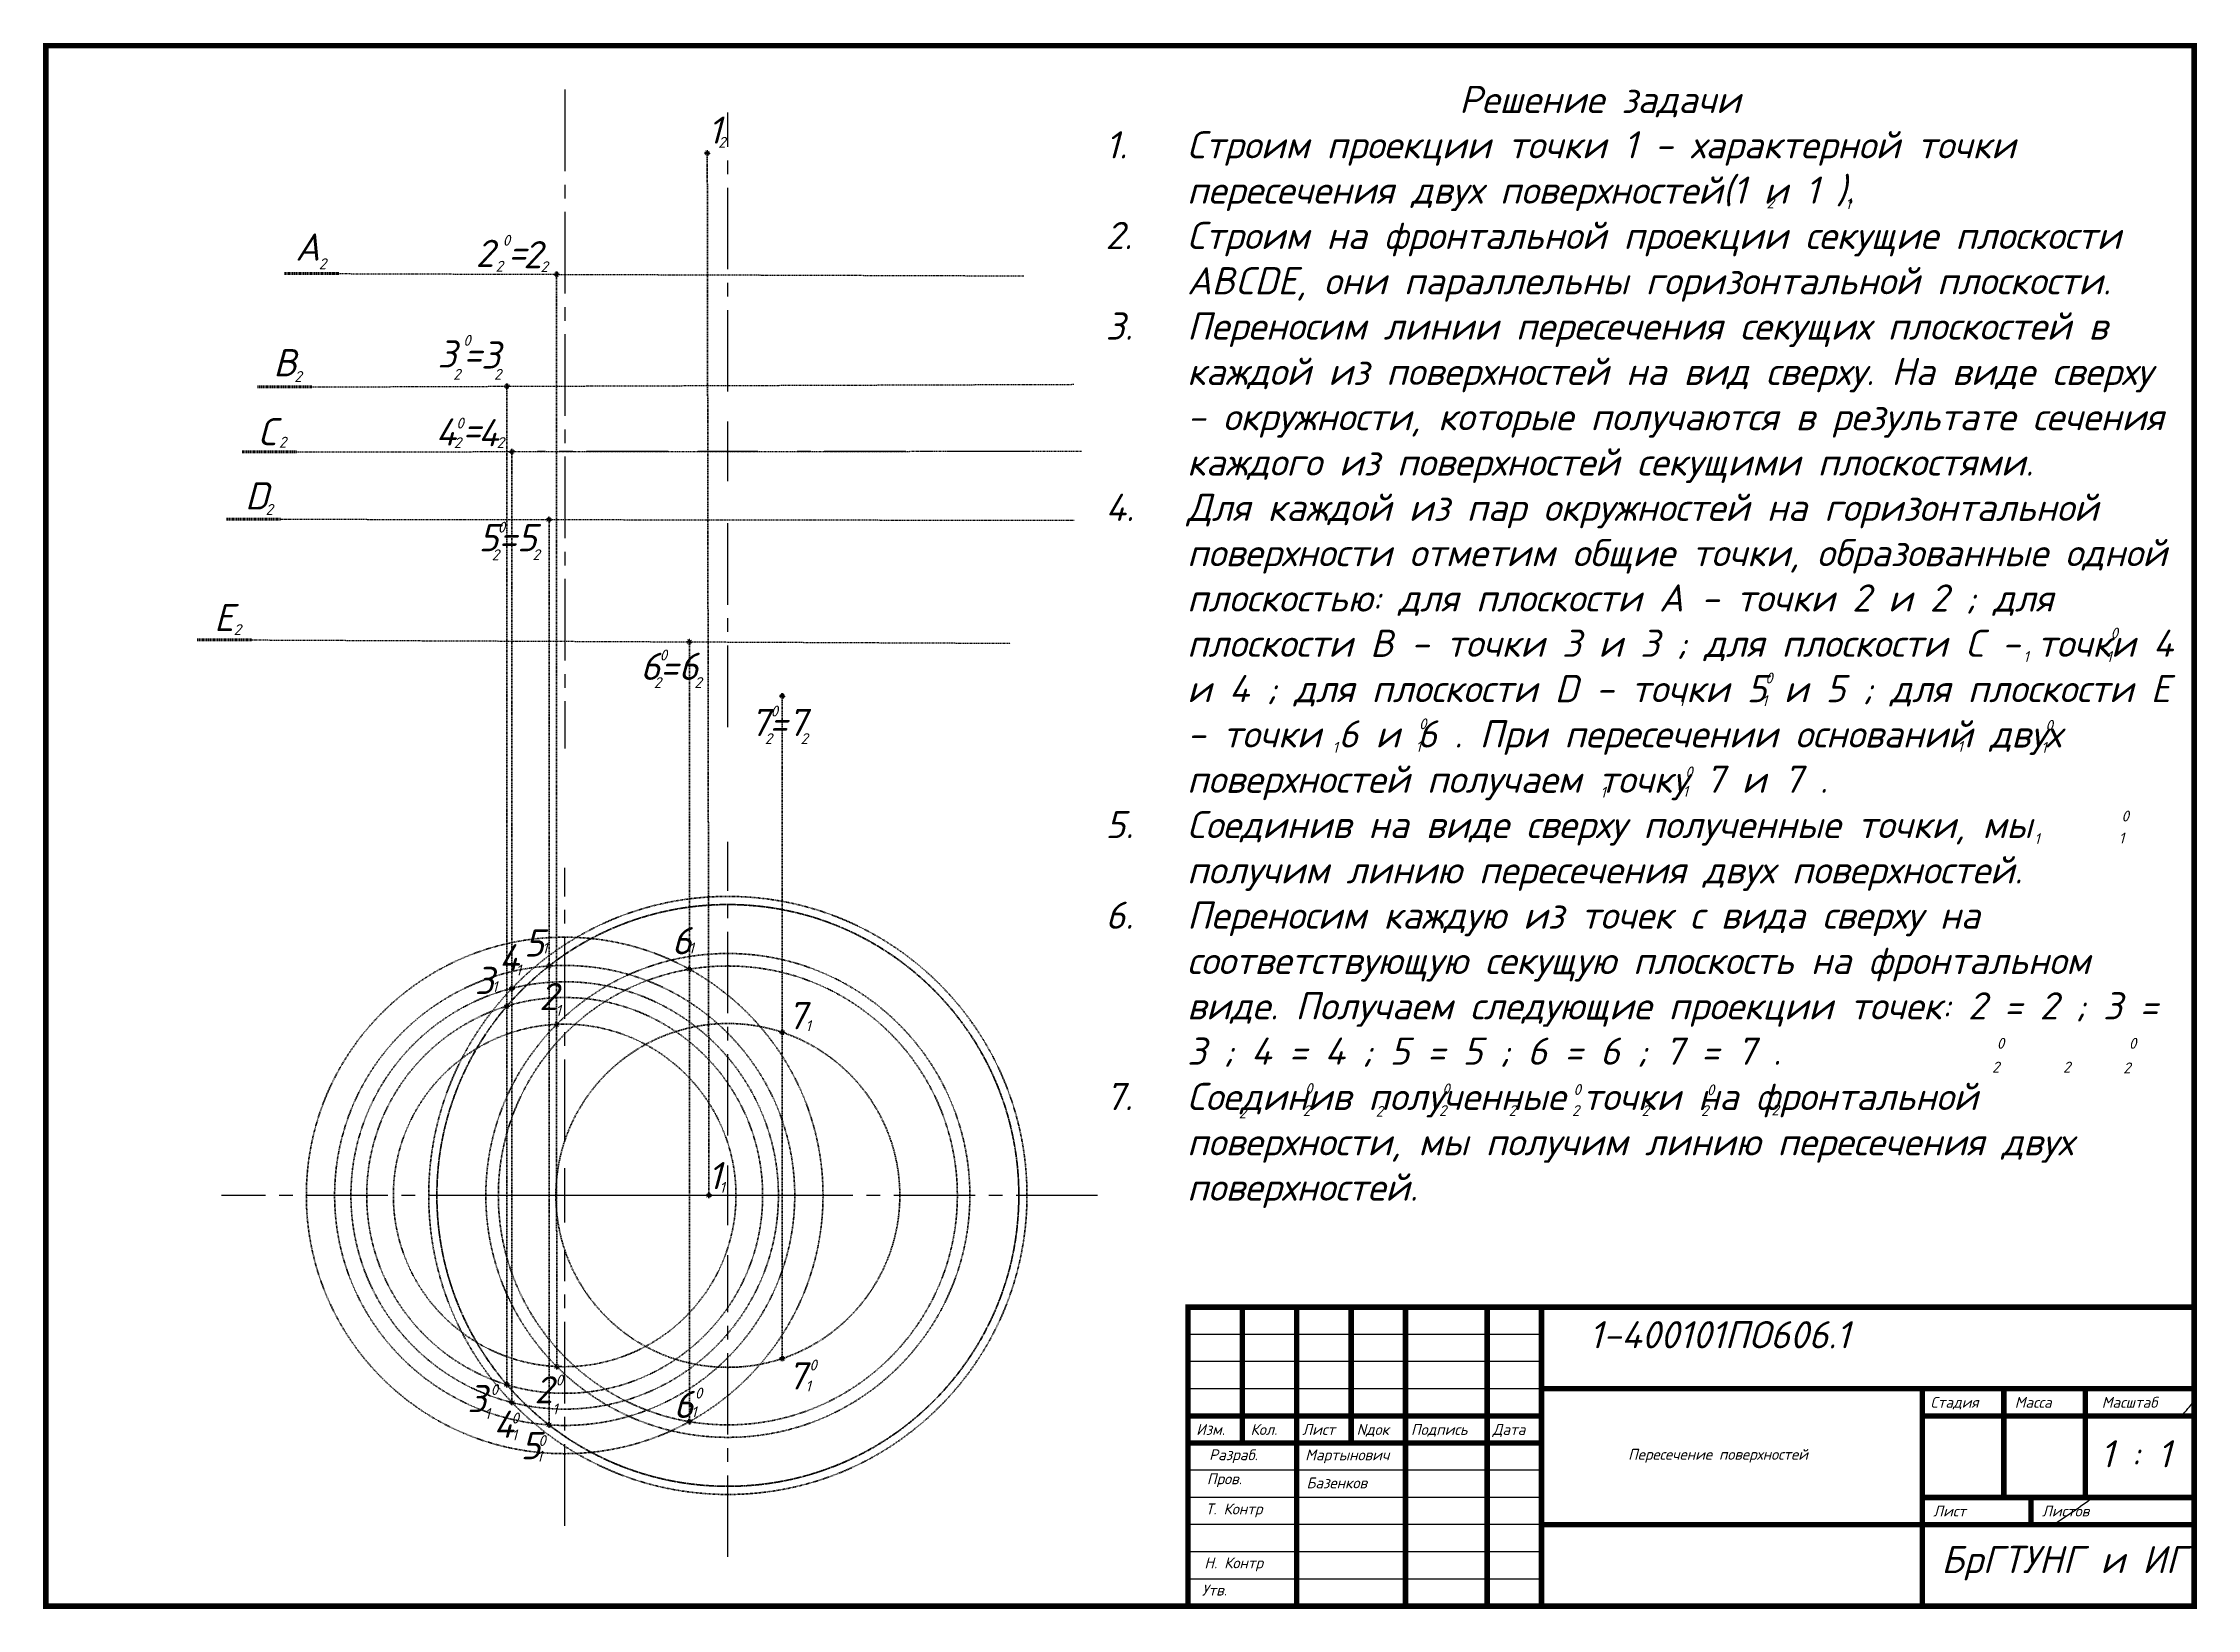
# Paper-space layout 'Лист1' of a CAD drawing. Header units: inches, sheet in millimetres. Extents: x 16 to 412, y -4 to 284.
import ezdxf

# ---------------------------------------------------------------- set-up
doc = ezdxf.new("R2010")
doc.units = ezdxf.units.IN
doc.header["$MEASUREMENT"] = 0
doc.linetypes.add('CENTER2', pattern=[1.125, 0.75, -0.125, 0.125, -0.125])
doc.linetypes.add('HIDDEN2', pattern=[0.1875, 0.125, -0.0625])
doc.layers.add('MD_Видимые', color=7, linetype='Continuous', lineweight=100)
doc.layers.add('MD_Скрытие линий', color=7, linetype='HIDDEN2', lineweight=35)
doc.layers.add('аннотация', color=250, linetype='CENTER2')
doc.styles.get("Standard").update_dxf_attribs({"font": 'isocpeur.ttf', "oblique": 15, "height": 5})
doc.styles.add('стиль1', font='isocpeur.ttf', dxfattribs={"oblique": 15, "height": 2})

# ---------------------------------------------------------------- blocks, each defined once
blk = doc.blocks.new('*U5')
at = {"layer": 'аннотация', "color": 0, "linetype": 'CENTER2', "ltscale": 20, "transparency": 16777216}
for p, q in [((0, 11), (0, 62.34)), ((-55.23, 0), (-11, 0)), ((11, 0), (34.99, 0)), ((0, -50.69), (0, -11))]:
    blk.add_line(p, q, dxfattribs=at)
at = {"layer": 'аннотация', "color": 0, "linetype": 'Continuous', "ltscale": 20, "transparency": 16777216}
for p, q in [((0, -5.5), (0, 5.5)), ((-5.5, 0), (5.5, 0))]:
    blk.add_line(p, q, dxfattribs=at)
blk = doc.blocks.new('*U6')
at = {"layer": 'аннотация', "color": 0, "linetype": 'CENTER2', "ltscale": 20, "transparency": 16777216}
for p, q in [((0, 11), (0, 65.03)), ((-67.99, 0), (-11, 0)), ((11, 0), (55.12, 0)), ((0, -66.5), (0, -11))]:
    blk.add_line(p, q, dxfattribs=at)
at = {"layer": 'аннотация', "color": 0, "linetype": 'Continuous', "ltscale": 20, "transparency": 16777216}
for p, q in [((0, -5.5), (0, 5.5)), ((-5.5, 0), (5.5, 0))]:
    blk.add_line(p, q, dxfattribs=at)
blk = doc.blocks.new('*U7')
at = {"layer": 'аннотация', "color": 0, "linetype": 'CENTER2', "ltscale": 20, "transparency": 16777216}
for p, q in [((0, 10), (0, 60.27)), ((-50.12, 0), (-10, 0)), ((10, 0), (63.11, 0)), ((0, -60.74), (0, -10))]:
    blk.add_line(p, q, dxfattribs=at)
at = {"layer": 'аннотация', "color": 0, "linetype": 'Continuous', "ltscale": 20, "transparency": 16777216}
for p, q in [((0, -5), (0, 5)), ((-5, 0), (5, 0))]:
    blk.add_line(p, q, dxfattribs=at)
blk = doc.blocks.new('*U9')
at = {"layer": 'аннотация', "color": 0, "linetype": 'CENTER2', "ltscale": 20, "transparency": 16777216}
blk.add_line((0, 26.28), (0, -94.87), dxfattribs=at)

psp = doc.layouts.new('Лист1')

# ---------------------------------------------------------------- linework, layer by layer
at = {"linetype": 'HIDDEN2'}
for p, q in [((70.46, 241.16), (196.39, 240.75)), ((65.51, 220.32), (205.58, 220.8)), ((59.71, 195.99), (205.64, 195.8)), ((54.42, 173.79), (193.93, 173.18))]:
    psp.add_line(p, q, dxfattribs=at)
for p, q in [((291.57, 46.07), (226.57, 46.07)), ((291.57, 41.07), (226.57, 41.07)), ((291.57, 36.07), (226.57, 36.07)), ((291.57, 21.07), (226.57, 21.07)), ((291.57, 16.07), (226.57, 16.07)), ((291.57, 11.07), (226.57, 11.07)), ((291.57, 6.07), (226.57, 6.07)), ((291.57, 1.07), (226.57, 1.07))]:
    psp.add_line(p, q)
at = {"const_width": 1}
psp.add_lwpolyline([(16.57, -3.93), (16.57, 283.07), (411.57, 283.07), (411.57, -3.93)], close=True, dxfattribs=at)
for points in [[(226.57, -3.93), (226.57, 51.07), (411.57, 51.07)], [(236.57, 26.07), (236.57, 51.07)], [(246.57, 51.07), (246.57, -3.93)], [(256.57, 51.07), (256.57, 26.07)], [(266.57, -3.93), (266.57, 51.07)], [(281.57, 51.07), (281.57, -3.93)], [(291.57, 51.07), (291.57, -3.93)], [(291.57, 36.07), (411.57, 36.07)], [(361.57, 36.07), (361.57, -3.93)], [(376.57, 36.07), (376.57, 16.07)], [(391.57, 36.07), (391.57, 16.07)], [(291.57, 31.07), (226.57, 31.07)], [(361.57, 31.07), (411.57, 31.07)], [(291.57, 26.07), (226.57, 26.07)], [(361.57, 16.07), (411.57, 16.07)], [(381.57, 16.07), (381.57, 11.07)], [(291.57, 11.07), (411.57, 11.07)]]:
    psp.add_lwpolyline(points, dxfattribs=at)
at = {"linetype": 'ByBlock', "lineweight": 25}
for start, end in [(318.3344, 320.1909), (302.1562, 306.7604)]:
    psp.add_arc((327.07, 104.19), 110, start, end, dxfattribs=at)
at = {"layer": 'MD_Видимые', "linetype": 'HIDDEN2'}
for points in [[(70.46, 241.16), (60.46, 241.16)], [(65.51, 220.32), (55.51, 220.32)], [(62.67, 208.39), (52.67, 208.39)], [(59.71, 195.99), (49.71, 195.99)], [(54.42, 173.79), (44.42, 173.79)]]:
    psp.add_lwpolyline(points, dxfattribs=at)
for centre in [(138.19, 263.33), (110.48, 241.03), (101.35, 220.44), (102.28, 208.42), (109.09, 195.93), (134.89, 173.44), (151.97, 163.46), (109.09, 113.82), (134.89, 113.22), (102.28, 109.69), (101.35, 106.43), (110.5, 103.08), (151.97, 101.62), (138.49, 71.62), (110.5, 40.15), (151.97, 41.62), (101.35, 36.8), (102.28, 33.55), (109.09, 29.42), (134.89, 30.01)]:
    psp.add_circle(centre, 0.288, dxfattribs=at)
at = {"layer": 'MD_Скрытие линий', "linetype": 'HIDDEN2'}
for p, q in [((138.19, 263.33), (138.49, 71.62)), ((110.5, 40.15), (110.48, 241.03)), ((101.35, 36.8), (101.35, 220.44)), ((102.28, 33.55), (102.28, 208.42)), ((109.09, 29.42), (109.09, 195.93)), ((134.89, 30.01), (134.89, 173.44)), ((151.97, 41.62), (151.97, 163.46))]:
    psp.add_line(p, q, dxfattribs=at)
at = {"layer": 'MD_Скрытие линий', "linetype": 'HIDDEN2', "ltscale": 0.5}
for centre, radius in [((141.97, 71.62), 55), ((141.97, 71.62), 53.5), ((111.97, 71.62), 47.5), ((141.97, 71.62), 44.5), ((111.97, 71.62), 42.3), ((111.97, 71.62), 39.3), ((141.97, 71.62), 42.2), ((111.97, 71.62), 36.4), ((111.97, 71.62), 31.5)]:
    psp.add_circle(centre, radius, dxfattribs=at)
at = {"layer": 'MD_Скрытие линий', "linetype": 'HIDDEN2'}
for radius in [53.5, 31.62]:
    psp.add_circle((141.97, 71.62), radius, dxfattribs=at)
at = {"layer": 'аннотация', "linetype": 'HIDDEN2'}
psp.add_line((62.67, 208.39), (206.97, 208.5), dxfattribs=at)

# ---------------------------------------------------------------- block references
at = {"layer": 'аннотация', "linetype": 'CENTER2', "ltscale": 20}
psp.add_blockref('*U9', (111.97, 248.72), dxfattribs=at)
at = {"layer": 'аннотация', "linetype": 'CENTER2', "ltscale": 20, "extrusion": (0, 0, -1)}
psp.add_blockref('*U5', (-141.97, 208.46), dxfattribs=at)
at = {"layer": 'аннотация', "linetype": 'CENTER2', "ltscale": 20, "extrusion": (0, 2.86248e-13, -1)}
for name, p in [('*U6', (-141.97, 71.62)), ('*U7', (-111.97, 71.62))]:
    psp.add_blockref(name, p, dxfattribs=at)

# ---------------------------------------------------------------- texts
at = {"oblique": 15}
for s, p in [('Стадия', (363.07, 32.57)), ('Масса', (378.57, 32.57)), ('Масштаб', (394.57, 32.57)), ('Изм.', (228.07, 27.57)), ('Кол.', (238.07, 27.57)), ('Лист', (247.57, 27.57)), ('Nдок', (257.57, 27.57)), ('Подпись', (267.57, 27.57)), ('Дата', (282.57, 27.57)), ('Лист', (363.57, 12.57)), ('Листов', (383.57, 12.57))]:
    psp.add_text(s, height=2, dxfattribs=at).set_placement(p)
at = {"layer": 'MD_Видимые', "linetype": 'HIDDEN2', "char_height": 5, "attachment_point": 1}
for s, width, gutter_width, insert in [('1', 2.7912, 10, (138.28, 270.06)), ('A', 11.6838, 25, (62.46, 248.55)), ('B', 10.1905, 25, (58.42, 227.28)), ('С', 10, 25, (55.62, 214.59)), (' D', 10, 25, (50.02, 202.79)), ('E', 10.1977, 25, (47.53, 180.4)), ('1', 2.7912, 10, (138.28, 77.76))]:
    psp.add_mtext_dynamic_manual_height_columns(s, width=width, gutter_width=gutter_width, heights=[0], dxfattribs=dict(at, insert=insert))
at = {"layer": 'MD_Видимые', "linetype": 'HIDDEN2', "char_height": 2, "attachment_point": 1, "style": 'стиль1'}
for insert in [(140.18, 266.31), (66.77, 243.97), (99.26, 243.52), (107.52, 243.43), (62.27, 223.24), (91.45, 223.64), (98.96, 223.63), (59.42, 211.16), (91.59, 211.06), (99.46, 211.09), (56.97, 198.79), (98.56, 190.45), (106.03, 190.46), (51.11, 176.69), (128.35, 166.94), (135.81, 166.95), (148.74, 156.62), (155.33, 156.64)]:
    psp.add_mtext_dynamic_manual_height_columns('2', width=3.186, gutter_width=10, heights=[0], dxfattribs=dict(at, insert=insert))
at = {"layer": 'MD_Скрытие линий', "linetype": 'HIDDEN2', "char_height": 5, "attachment_point": 1}
for s, width, insert in [('2', 5.0207, (95.6, 247.39)), ('=', 5.7422, (101.57, 247.76)), ('2', 5.0207, (104.36, 247.15)), ('3', 7.1501, (88.58, 228.89)), ('=', 5.7422, (93.36, 229)), ('3', 7.1501, (96.6, 228.69)), ('4', 6.5107, (88.25, 214.53)), ('4', 6.5107, (96.04, 214.39)), ('=', 5.7422, (93.2, 215.09)), ('5=5', 20.3764, (96.15, 195.1)), ('6=6', 48.0435, (125.89, 171.44)), ('7=7', 12.5491, (146.06, 161.11)), ('5', 6.4786, (104.5, 120.56)), ('6', 6.7614, (131.65, 120.97)), ('4', 6.5107, (99.86, 117.84)), ('3', 7.1501, (95.41, 113.65)), ('2', 5.0207, (107.28, 110.71)), ('7', 7.3901, (152.9, 107.18)), ('7', 7.3901, (152.9, 40.92)), ('3', 7.1501, (94.08, 36.76)), ('2', 5.0207, (106.39, 38.38)), ('6', 6.7614, (131.99, 35.69)), ('4', 6.5107, (98.86, 32.03)), ('5', 6.4786, (103.87, 28.1))]:
    psp.add_mtext_dynamic_manual_height_columns(s, width=width, gutter_width=25, heights=[0], dxfattribs=dict(at, insert=insert))
at = {"layer": 'MD_Скрытие линий', "linetype": 'HIDDEN2', "char_height": 2, "attachment_point": 1, "style": 'стиль1'}
for s, width, gutter_width, insert in [('0', 4.8431, 25, (100.58, 248.3)), ('0', 4.8431, 25, (93.32, 229.89)), ('0', 4.8431, 25, (92.05, 214.67)), ('0', 4.8431, 25, (99.66, 195.53)), ('0', 4.8431, 25, (129.44, 172.01)), ('0', 4.8431, 25, (149.83, 161.7)), ('1', 3.5072, 10, (107.82, 118.13)), ('1', 3.5072, 10, (134.74, 118.13)), ('1', 3.5072, 10, (98.6, 111.01)), ('1', 3.5072, 10, (102.97, 114.08)), ('1', 3.5072, 10, (110.29, 106.67)), ('1', 3.5072, 10, (156.24, 103.83)), ('1', 3.5072, 10, (140.42, 74.1)), ('0', 4.8431, 25, (156.96, 41.42)), ('0', 4.8431, 25, (98.36, 36.92)), ('0', 4.8431, 25, (110.31, 38.67)), ('0', 4.8431, 25, (135.91, 36.26)), ('1', 3.5072, 10, (156.24, 37.57)), ('1', 3.5072, 10, (97.26, 32.51)), ('1', 3.5072, 10, (109.69, 33.35)), ('1', 3.5072, 10, (135.22, 32.81)), ('0', 4.8431, 25, (102.18, 31.67)), ('1', 3.5072, 10, (102.21, 28.56)), ('1', 3.5072, 10, (106.82, 24.65)), ('0', 4.8431, 25, (107.13, 27.54))]:
    psp.add_mtext_dynamic_manual_height_columns(s, width=width, gutter_width=gutter_width, heights=[0], dxfattribs=dict(at, insert=insert))
at = {"layer": 'аннотация', "linetype": 'HIDDEN2', "char_height": 5, "attachment_point": 1}
for s, width, heights, insert in [('\\pxql;                      Решение задачи\\P\\pi-3,l4,q*,t4;1.^IСтроим проекции точки 1 - характерной точки пересечения двух поверхностей(1 и 1 ).\\P2.^IСтроим на фронтальной проекции секущие плоскости ABCDE, они параллельны горизонтальной плоскости.\\P3.^IПереносим линии пересечения секущих плоскостей в каждой из поверхностей на вид сверху. На виде сверху - окружности, которые получаются в результате сечения каждого из поверхностей секущими плоскостями.\\P4.^IДля каждой из пар окружностей на горизонтальной поверхности отметим общие точки, образованные одной плоскостью: для плоскости A - точки 2 и 2 ; для плоскости B - точки 3 и 3 ; для плоскости C - точки 4 и 4 ; для плоскости D - точки 5 и 5 ; для плоскости E - точки 6 и 6 . При пересечении оснований двух поверхностей получаем точку 7 и 7 .\\P5.^IСоединив на виде сверху полученные точки, мы получим линию пересечения двух поверхностей.\\P6.^IПереносим каждую из точек с вида сверху на соответствующую секущую плоскость на фронтальном виде. Получаем следующие проекции точек: 2 = 2 ; 3 = 3 ; 4 = 4 ; 5 = 5 ; 6 = 6 ; 7 = 7 .\\P7.^IСоединив полученные точки на фронтальной поверхности, мы получим линию пересечения двух поверхностей.          ', 201.2316, [218.63], (206.4, 275.69)), ('1-400101ПО606.1', 111.2594, [0], (300.31, 48.5)), ('1 : 1', 20, [0], (394.3, 26.6)), ('БрГТУНГ и ИГ', 50, [0], (365.08, 7.16))]:
    psp.add_mtext_dynamic_manual_height_columns(s, width=width, gutter_width=25, heights=heights, dxfattribs=dict(at, insert=insert))
at = {"layer": 'аннотация', "linetype": 'HIDDEN2', "char_height": 2, "attachment_point": 1, "style": 'стиль1'}
for s, width, insert in [('2', 5.9043, (332.94, 255.14)), ('1', 26.0988, (347.43, 255.01)), ('0', 8.3859, (396.2, 176.05)), ('1', 26.0988, (380.16, 171.73)), ('1', 26.0988, (395.43, 171.73)), ('0', 8.3859, (332.7, 167.78)), ('1', 26.0988, (316.8, 163.61)), ('1', 26.0988, (332.07, 163.61)), ('0', 8.3859, (269.05, 159.36)), ('0', 8.3859, (384.22, 159.08)), ('1', 26.0988, (253.15, 155.05)), ('1', 26.0988, (268.42, 155.19)), ('1', 26.0988, (368.03, 155.19)), ('1', 26.0988, (383.44, 155.05)), ('0', 8.3859, (318, 150.52)), ('1', 26.0988, (302.38, 146.78)), ('1', 26.0988, (317.51, 146.92)), ('0', 8.3859, (398.2, 142.39)), ('1', 26.0988, (382.16, 138.22)), ('1', 26.0988, (397.72, 138.36)), ('0', 8.3859, (375.28, 100.6)), ('0', 8.3859, (399.57, 100.6)), ('2', 5.9043, (374.41, 96.22)), ('2', 5.9043, (387.47, 96.22)), ('2', 5.9043, (398.51, 96.08)), ('0', 8.3859, (248.11, 92.28)), ('0', 8.3859, (273.33, 92.22)), ('0', 8.3859, (297.45, 92.1)), ('0', 8.3859, (321.98, 92.04)), ('2', 5.9043, (235.89, 87.79)), ('2', 5.9043, (247.68, 88.22)), ('2', 5.9043, (261.06, 88.08)), ('2', 5.9043, (272.71, 88.22)), ('2', 5.9043, (285.51, 88.22)), ('2', 5.9043, (297.16, 88.22)), ('2', 5.9043, (309.96, 88.22)), ('2', 5.9043, (320.89, 88.22)), ('2', 5.9043, (333.84, 88.36)), ('Разраб.', 20, (230.45, 24.92)), ('Мартынович', 20, (248.12, 24.9)), ('Пересечение поверхностей', 55.7931, (307.49, 25)), ('Пров.', 15.1613, (230.04, 20.5)), ('Базенков', 20, (248.35, 19.75)), ('Т. Контр', 20, (229.82, 14.96)), ('Н. Контр', 20, (229.58, 5.04)), ('Утв. ', 20, (229.12, 0.03))]:
    psp.add_mtext_dynamic_manual_height_columns(s, width=width, gutter_width=25, heights=[0], dxfattribs=dict(at, insert=insert))

doc.saveas('drawing.dxf')
